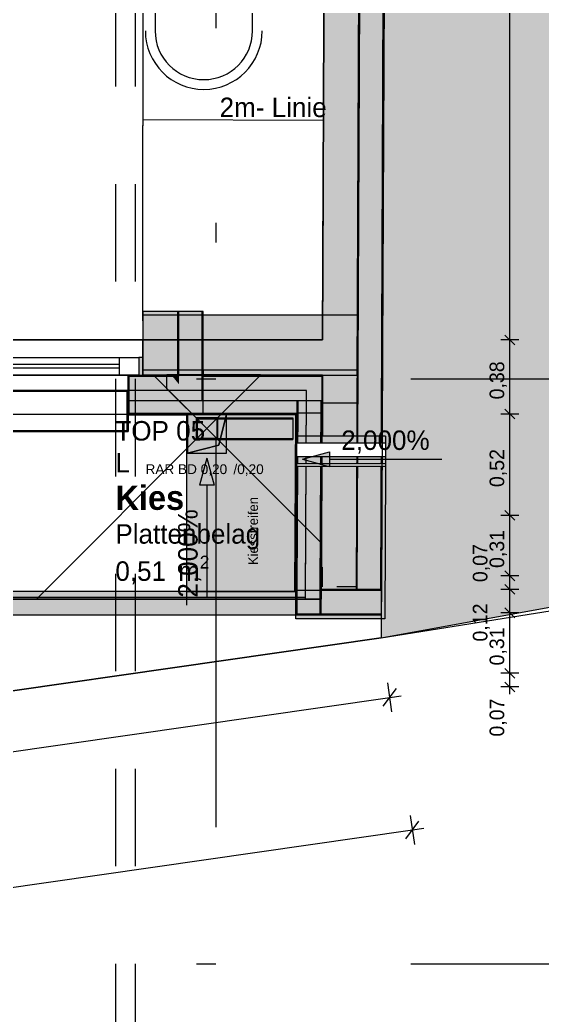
# Model space of a CAD drawing. Header units: metres. Extents: x -4 to 206, y -18 to 45.
# Drawn here: x 50.29 to 52.97, y -13.27 to -8.16 of the extents above; entities that cross this region are included whole.
import ezdxf

# ---------------------------------------------------------------- set-up
doc = ezdxf.new("R2010")
doc.units = ezdxf.units.M
doc.header["$MEASUREMENT"] = 0
doc.set_wipeout_variables(frame=1)
for name, pattern in [('Achse', [0.004, 0.002, -0.001, 0, -0.001]), ('Baufluchtlinie', [0.013, 0.008, -0.005]), ('Grenzlinie', [0.008, 0.003, -0.005]), ('Schnittlinie', [0.006, 0.003, -0.0015, 0, -0.0015]), ('Strichlinie eng', [0.002, 0.0015, -0.0005]), ('UNSICHTBAR', [0.4, 0, -0.4]), ('Untersicht', [0.001, 0.0005, -0.0005]), ('Wipeout_Contour', [1, 0, -1])]:
    doc.linetypes.add(name, pattern=pattern)
for name, color, linetype in [('2._1.DG PP STG2_5_000 Achsraster', 7, 'Continuous'), ('2._1.DG PP STG2_5_110 Wand Aussen', 7, 'Continuous'), ('2._1.DG PP STG2_5_140 Brüstung', 7, 'Continuous'), ('2._1.DG PP STG2_5_210 Decke', 7, 'Continuous'), ('2._1.DG PP STG2_5_220 Bodenaufbau', 7, 'Continuous'), ('2._1.DG PP STG2_5_220 Bodenaufbau - Außen_ Gefälle', 7, 'Continuous'), ('2._1.DG PP STG2_5_221 Bodenaufbau - Abdichtung', 7, 'Continuous'), ('2._1.DG PP STG2_5_221 Bodenaufbau - Terrassenbelag', 7, 'Continuous'), ('2._1.DG PP STG2_5_270 Deckendurchbruchsymbol', 7, 'Continuous'), ('2._1.DG PP STG2_5_310 Dachkonstruktion massiv', 7, 'Continuous'), ('2._1.DG PP STG2_5_330 Dachaufbau', 7, 'Continuous'), ('2._1.DG PP STG2_5_510 Möblierung', 7, 'Continuous'), ('2._1.DG PP STG2_5_611 Entwässerung', 7, 'Continuous'), ('2._1.DG PP STG2_5_725 Nachbarbebauung', 7, 'Continuous'), ('2._1.DG PP STG2_5_810 Raum', 7, 'Continuous'), ('2._1.DG PP STG2_5_815 Raumbegrenzung', 7, 'Continuous'), ('2._1.DG PP STG2_5_851 Marker Schnitt', 7, 'Continuous'), ('2._1.DG PP STG2_5_870 Dokumentation allgemein', 7, 'Continuous'), ('2._1.DG PP STG2_5_945 Einreichplan Beschriftung', 7, 'Continuous'), ('2._1.DG PP STG2_5_950 Polierplan Bemaßung', 7, 'Continuous'), ('2._1.DG PP STG2_5_Neubau_840 Baulinien', 7, 'Continuous')]:
    doc.layers.add(name, color=color, linetype=linetype)
doc.styles.add('ERSTELLTER_STIL_1', font='arial.ttf')
doc.styles.add('ERSTELLTER_STIL_2', font='')
doc.styles.add('ERSTELLTER_STIL_6', font='')
doc.styles.get('ERSTELLTER_STIL_2').set_extended_font_data('Eurostile')
doc.styles.get('ERSTELLTER_STIL_6').set_extended_font_data('Eurostile', bold=True)
doc.linetypes.add('Grenze Bundesland', pattern='A,0,[2,415_260415_PP_VA_1_5 2 St1.Shx,S=1.5873e-05,R=0,X=0,Y=0],-0.003,0', length=0.003)

msp = doc.modelspace()

# ---------------------------------------------------------------- hatches: boundary and pattern name
at = {"layer": '2._1.DG PP STG2_5_110 Wand Aussen', "linetype": 'Continuous', "lineweight": 13, "true_color": 0xff6400}
for points in [[(52.1461, -11.0837), (52.188, -1.3048), (52.0673, -1.4519), (52.0261, -11.0832)], [(50.905, -9.9837), (50.925, -9.9837), (50.925, -9.8937), (50.905, -9.8937)], [(50.855, -10.1137), (51.11, -10.1137), (51.11, -10.0305), (51.0759, -9.9887), (50.855, -9.9887)], [(51.0759, -9.9887), (51.105, -10.0244), (51.105, -9.9887)], [(51.105, -9.9887), (51.105, -10.0244), (51.11, -10.0305), (51.11, -9.9887)], [(51.11, -9.9887), (51.11, -10.0305), (51.1779, -10.1137), (51.23, -10.1137), (51.23, -9.9887)], [(51.235, -10.1137), (51.8452, -10.1137), (51.8458, -9.9887), (51.235, -9.9887)], [(51.11, -10.1137), (51.1779, -10.1137), (51.11, -10.0305)], [(51.1779, -10.1137), (50.855, -10.1137), (50.855, -10.1787), (51.231, -10.1787)], [(51.1779, -10.1137), (51.23, -10.1776), (51.23, -10.1137)], [(51.23, -10.1137), (51.23, -10.1776), (51.231, -10.1787), (51.235, -10.1787), (51.235, -10.1137)], [(51.235, -10.1787), (51.845, -10.1787), (51.8452, -10.1137), (51.235, -10.1137)], [(51.7202, -10.1137), (51.7161, -11.0837), (51.8361, -11.0837), (51.8402, -10.1142)], [(51.84, -10.1787), (51.72, -10.1787), (51.7199, -10.1837), (51.8399, -10.1837)], [(51.8361, -11.0887), (51.7161, -11.0887), (51.7155, -11.2087), (51.8355, -11.2087)], [(51.8361, -11.0837), (51.7161, -11.0837), (51.7161, -11.0887), (51.8361, -11.0887)], [(51.8355, -11.2087), (51.7155, -11.2087), (51.7155, -11.2137), (51.8355, -11.2137)]]:
    msp.add_hatch(color=30, dxfattribs=at).paths.add_polyline_path(points)
at = {"layer": '2._1.DG PP STG2_5_110 Wand Aussen', "linetype": 'Continuous', "lineweight": 13, "true_color": 0x3f7f02}
for points in [[(52.0211, -11.0832), (52.0623, -1.4581), (51.8814, -1.6787), (51.8411, -11.0824)], [(50.925, -9.8037), (51.0719, -9.9837), (51.105, -9.9837), (51.105, -9.8037)], [(51.0719, -9.9837), (50.925, -9.8037), (50.925, -9.9837)], [(51.235, -9.9837), (51.8458, -9.9837), (51.8466, -9.8037), (51.235, -9.8037)]]:
    msp.add_hatch(color=76, dxfattribs=at).paths.add_polyline_path(points)
at = {"layer": '2._1.DG PP STG2_5_110 Wand Aussen', "linetype": 'Continuous', "lineweight": 0, "true_color": 0x373737}
for points in [[(52.0261, -11.0832), (52.0673, -1.4519), (52.0623, -1.4581), (52.0211, -11.0832)], [(51.0719, -9.9837), (50.855, -9.9837), (50.855, -9.9887), (51.0759, -9.9887)], [(51.0719, -9.9837), (51.0759, -9.9887), (51.105, -9.9887), (51.105, -9.9837)], [(51.105, -9.9837), (51.105, -9.9887), (51.11, -9.9887), (51.11, -9.9837)], [(51.235, -9.9887), (51.8458, -9.9887), (51.8458, -9.9837), (51.235, -9.9837)], [(51.8411, -11.0837), (51.8452, -10.1143), (51.8402, -10.1142), (51.8361, -11.0837)], [(51.8411, -11.0887), (51.8361, -11.0887), (51.8355, -11.2087), (51.8405, -11.2087)], [(51.8411, -11.0837), (51.8361, -11.0837), (51.8361, -11.0887), (51.8411, -11.0887)], [(51.8405, -11.2087), (51.8355, -11.2087), (51.8355, -11.2137), (51.8405, -11.2137)]]:
    msp.add_hatch(color=250, dxfattribs=at).paths.add_polyline_path(points)
at = {"layer": '2._1.DG PP STG2_5_220 Bodenaufbau', "linetype": 'Continuous', "lineweight": 13}
msp.add_hatch(color=254, dxfattribs=at).paths.add_polyline_path([(51.1486, -11.0937), (51.706, -11.0937), (51.7099, -10.1887), (51.1486, -10.1887)])
at = {"layer": '2._1.DG PP STG2_5_270 Deckendurchbruchsymbol', "linetype": 'Continuous', "lineweight": 0, "true_color": 0x000000}
msp.add_hatch(color=18, dxfattribs=at).paths.add_polyline_path([(51.155, -10.3837), (51.355, -10.3837), (51.355, -10.1837), (51.3146, -10.3433)])
at = {"layer": '2._1.DG PP STG2_5_310 Dachkonstruktion massiv', "linetype": 'Continuous', "lineweight": 13, "true_color": 0x3f7f02}
for points in [[(51.105, -9.8037), (51.105, -9.6571), (50.925, -9.6571), (50.925, -9.8037)], [(52.0258, -9.6759), (50.925, -9.6759), (50.925, -9.9587), (51.105, -9.9587), (51.235, -9.9587), (52.0252, -9.9587)]]:
    msp.add_hatch(color=76, dxfattribs=at).paths.add_polyline_path(points)
at = {"layer": '2._1.DG PP STG2_5_310 Dachkonstruktion massiv', "linetype": 'Continuous', "lineweight": 0, "true_color": 0x373737}
msp.add_hatch(color=250, dxfattribs=at).paths.add_polyline_path([(51.11, -9.9837), (51.11, -9.6571), (51.105, -9.6571), (51.105, -9.9837)])
at = {"layer": '2._1.DG PP STG2_5_310 Dachkonstruktion massiv', "linetype": 'Continuous', "lineweight": 13, "true_color": 0xff6400}
msp.add_hatch(color=30, dxfattribs=at).paths.add_polyline_path([(51.23, -9.9887), (51.23, -9.6571), (51.11, -9.6571), (51.11, -9.9887)])
at = {"layer": '2._1.DG PP STG2_5_310 Dachkonstruktion massiv', "linetype": 'Continuous', "lineweight": 13, "true_color": 0xffaa00}
for points in [[(50.925, -9.9837), (51.105, -9.9837), (51.105, -9.9587), (50.925, -9.9587)], [(51.235, -9.9587), (51.235, -9.9837), (51.8475, -9.9837), (51.8475, -10.1284), (52.0249, -10.1284), (52.0252, -9.9587)], [(51.8475, -10.1284), (51.8475, -10.2981), (52.0245, -10.2981), (52.0249, -10.1284)]]:
    msp.add_hatch(color=40, dxfattribs=at).paths.add_polyline_path(points)
at = {"layer": '2._1.DG PP STG2_5_725 Nachbarbebauung', "linetype": 'Continuous', "lineweight": 0, "true_color": 0x1f1f1f}
msp.add_hatch(color=250, dxfattribs=at).paths.add_polyline_path([(52.2035, 0.426), (52.1486, -11.3318), (57.2775, -10.3991), (57.2775, 1.9963), (52.214, 1.9963)])
at = {"layer": '2._1.DG PP STG2_5_950 Polierplan Bemaßung', "linetype": 'Continuous', "lineweight": 13, "true_color": 0x6c6cff}
msp.add_hatch(color=171, dxfattribs=at).paths.add_polyline_path([(51.2541, -10.4094), (51.2166, -10.5494), (51.2916, -10.5494)])

# ---------------------------------------------------------------- linework, layer by layer
at = {"layer": '2._1.DG PP STG2_5_000 Achsraster', "color": 5, "linetype": 'Achse', "lineweight": 0, "ltscale": 1000}
for p, q in [((51.3, 1.9963), (51.3, -16.0037)), ((31.8, -10.0037), (54.3, -10.0037)), ((31.8, -13.0037), (54.3, -13.0037))]:
    msp.add_line(p, q, dxfattribs=at)
at = {"layer": '2._1.DG PP STG2_5_110 Wand Aussen', "color": 7, "linetype": 'Continuous', "lineweight": 13, "ltscale": 1000}
for p, q in [((52.1461, -11.0837), (52.188, -1.3048)), ((52.0261, -11.0832), (52.0673, -1.4519)), ((49.015, -9.8037), (50.925, -9.8037)), ((50.925, -9.8037), (50.925, -9.8037)), ((50.085, -9.8937), (50.805, -9.8937)), ((50.805, -9.9837), (50.805, -9.8937)), ((50.805, -9.8937), (50.905, -9.8937)), ((50.905, -9.8937), (50.905, -9.9837)), ((50.085, -9.9287), (50.805, -9.9287)), ((50.805, -9.9487), (50.085, -9.9487)), ((50.805, -9.9837), (50.085, -9.9837)), ((50.905, -9.9837), (50.805, -9.9837)), ((50.85, -9.9887), (50.85, -9.9837)), ((50.855, -9.9837), (50.85, -9.9837)), ((50.855, -9.9837), (50.85, -9.9837)), ((50.855, -9.9837), (50.85, -9.9837)), ((50.85, -9.9887), (50.85, -9.9837)), ((50.85, -10.1137), (50.85, -9.9887)), ((50.85, -10.1137), (50.85, -9.9887)), ((50.855, -9.9837), (50.925, -9.9837)), ((50.855, -10.1787), (50.855, -9.9837)), ((50.855, -9.9837), (50.925, -9.9837)), ((50.855, -9.9837), (50.925, -9.9837)), ((50.855, -9.9887), (51.0759, -9.9887)), ((51.235, -9.9887), (51.8458, -9.9887)), ((50.85, -10.1787), (50.85, -10.1137)), ((50.85, -10.1787), (50.85, -10.1137)), ((51.7202, -10.1137), (51.7161, -11.0837)), ((51.8361, -11.0837), (51.8402, -10.1142)), ((49.09, -10.1837), (50.85, -10.1837)), ((50.85, -10.1837), (50.85, -10.1787)), ((50.85, -10.1837), (50.85, -10.1787)), ((50.855, -10.1837), (50.85, -10.1837)), ((50.85, -10.1837), (50.85, -10.1837)), ((50.855, -10.1787), (51.231, -10.1787)), ((51.235, -10.1787), (51.72, -10.1787)), ((51.72, -10.1787), (51.7199, -10.1837)), ((51.72, -10.1787), (51.7199, -10.1837)), ((51.84, -10.1787), (51.72, -10.1787)), ((51.84, -10.1787), (51.72, -10.1787)), ((51.8399, -10.1837), (51.84, -10.1787)), ((51.8399, -10.1837), (51.84, -10.1787)), ((51.84, -10.1787), (51.845, -10.1787)), ((51.7111, -11.0887), (51.7105, -11.2087)), ((51.7111, -11.0837), (51.7111, -11.0887)), ((51.7161, -11.0887), (51.7155, -11.2087)), ((51.7161, -11.0837), (51.7161, -11.0887)), ((51.8355, -11.2087), (51.8361, -11.0887)), ((51.8361, -11.0887), (51.8361, -11.0837)), ((51.7105, -11.2087), (51.7105, -11.2137)), ((51.7155, -11.2087), (51.7155, -11.2137)), ((51.8355, -11.2137), (51.8355, -11.2087))]:
    msp.add_line(p, q, dxfattribs=at)
at = {"layer": '2._1.DG PP STG2_5_110 Wand Aussen', "color": 7, "linetype": 'Continuous', "lineweight": 18, "ltscale": 1000}
for p, q in [((52.0211, -11.0832), (52.0623, -1.4581)), ((50.925, -9.8937), (50.925, -9.8037)), ((50.925, -9.8937), (50.925, -9.8037)), ((50.925, -9.9837), (50.925, -9.8937)), ((50.925, -9.9837), (50.925, -9.8937)), ((50.925, -9.9837), (50.925, -9.8937)), ((50.925, -9.9837), (51.0719, -9.9837)), ((51.235, -9.9837), (51.8458, -9.9837)), ((51.8405, -11.2087), (51.8411, -11.0887)), ((51.8411, -11.0887), (51.8411, -11.0837)), ((51.7105, -11.2137), (51.7155, -11.2137)), ((51.7155, -11.2137), (51.8355, -11.2137)), ((51.8355, -11.2137), (51.8405, -11.2137)), ((51.8405, -11.2137), (51.8405, -11.2087))]:
    msp.add_line(p, q, dxfattribs=at)
at = {"layer": '2._1.DG PP STG2_5_110 Wand Aussen', "color": 1, "linetype": 'Strichlinie eng', "lineweight": 0, "ltscale": 1000}
for p, q in [((50.855, -10.1137), (51.11, -10.1137)), ((51.11, -10.1137), (51.1779, -10.1137)), ((51.235, -10.1137), (51.8452, -10.1137))]:
    msp.add_line(p, q, dxfattribs=at)
at = {"layer": '2._1.DG PP STG2_5_110 Wand Aussen', "color": 7, "linetype": 'Continuous', "lineweight": 13, "ltscale": 1000, "flags": 128}
for points in [[(52.1511, -11.0837), (52.193, -1.2987)], [(51.235, -9.9887), (51.235, -9.9837)], [(51.235, -10.1137), (51.235, -9.9887)], [(51.8452, -10.1137), (51.8458, -9.9887)], [(51.8458, -9.9887), (51.8458, -9.9837)], [(51.235, -10.1787), (51.235, -10.1137)], [(51.7152, -10.1137), (51.7111, -11.0837)], [(51.7152, -10.1137), (51.7202, -10.1137)], [(51.7202, -10.1137), (51.8402, -10.1142)], [(51.8402, -10.1142), (51.8452, -10.1143)], [(51.845, -10.1787), (51.8452, -10.1137)], [(50.855, -10.1837), (51.235, -10.1837)], [(51.235, -10.1837), (51.235, -10.1787)], [(51.235, -10.1837), (51.7149, -10.1837)], [(51.8399, -10.1837), (51.8449, -10.1837)], [(51.8449, -10.1837), (51.845, -10.1787)], [(52.0261, -11.0832), (52.0211, -11.0832)], [(52.1461, -11.0837), (52.0261, -11.0832)], [(52.1511, -11.0837), (52.1461, -11.0837)]]:
    msp.add_lwpolyline(points, dxfattribs=at)
at = {"layer": '2._1.DG PP STG2_5_110 Wand Aussen', "color": 7, "linetype": 'Continuous', "lineweight": 18, "ltscale": 1000, "flags": 128}
for points in [[(51.8814, -1.6787), (51.8466, -9.8037)], [(51.8466, -9.8037), (51.235, -9.8037)], [(51.235, -9.9837), (51.235, -9.8037)], [(51.8458, -9.9837), (51.8411, -11.0824)], [(51.8411, -11.0837), (51.8452, -10.1143)], [(52.0211, -11.0832), (51.8411, -11.0824)]]:
    msp.add_lwpolyline(points, dxfattribs=at)
at = {"layer": '2._1.DG PP STG2_5_110 Wand Aussen', "color": 7, "linetype": 'Continuous', "lineweight": 13, "ltscale": 1000, "flags": 128}
msp.add_lwpolyline([(50.905, -9.9837), (50.925, -9.9837), (50.925, -9.8937), (50.905, -9.8937)], close=True, dxfattribs=at)
at = {"layer": '2._1.DG PP STG2_5_210 Decke', "color": 7, "linetype": 'Continuous', "lineweight": 13, "ltscale": 1000, "true_color": 0xf4f4f4, "flags": 128}
for points in [[(33.485, -1.9936), (33.4967, -11.3837), (42.835, -11.3837), (42.835, -10.8837), (45.685, -10.8837), (45.685, -9.9837), (52.0258, -9.9837), (52.06, -1.993), (52.0632, -1.4987), (45.765, -1.4987), (45.765, -3.9237), (43.155, -3.9237), (43.155, -5.8737), (41.175, -5.8737), (41.175, -3.9237), (38.605, -3.9237), (38.605, -1.4987), (33.485, -1.4987)], [(33.7568, -11.4636), (33.759, -13.2537), (37.385, -13.2537), (37.385, -12.6087), (42.5891, -12.6087), (42.885, -12.5662), (42.885, -11.7587), (48.205, -11.7587), (48.205, -11.1337), (51.7609, -11.1337), (51.7654, -10.0637), (45.765, -10.0637), (45.765, -10.9637), (42.915, -10.9637), (42.915, -11.4636)]]:
    msp.add_lwpolyline(points, close=True, dxfattribs=at)
at = {"layer": '2._1.DG PP STG2_5_220 Bodenaufbau', "color": 7, "linetype": 'Continuous', "lineweight": 13, "ltscale": 1000, "true_color": 0xf4f4f4, "flags": 128}
msp.add_lwpolyline([(38.425, -1.6787), (33.6646, -1.6787), (33.6765, -11.2037), (42.655, -11.2037), (42.655, -10.7037), (45.505, -10.7037), (45.505, -9.8037), (51.8466, -9.8037), (51.8814, -1.6787), (45.945, -1.6787), (45.945, -4.1037), (43.335, -4.1037), (43.335, -6.0537), (40.995, -6.0537), (40.995, -4.1037), (38.425, -4.1037)], close=True, dxfattribs=at)
at = {"layer": '2._1.DG PP STG2_5_220 Bodenaufbau', "color": 7, "linetype": 'Continuous', "lineweight": 13, "ltscale": 1000, "flags": 128}
msp.add_lwpolyline([(51.1486, -11.0937), (51.706, -11.0937), (51.7099, -10.1887), (51.1486, -10.1887)], close=True, dxfattribs=at)
at = {"layer": '2._1.DG PP STG2_5_220 Bodenaufbau - Außen_ Gefälle', "color": 7, "linetype": 'Continuous', "lineweight": 13, "ltscale": 1000, "true_color": 0xf4f4f4, "flags": 128}
for points in [[(33.7568, -11.4637), (33.759, -13.2137), (37.345, -13.2137), (37.345, -12.5687), (39.935, -12.5687), (39.935, -12.5987), (42.3187, -12.5987), (42.875, -12.5188), (42.875, -11.7487), (45.815, -11.7487), (48.195, -11.7487), (48.195, -11.1237), (51.7609, -11.1237), (51.7654, -10.0637), (45.765, -10.0637), (45.765, -10.9637), (42.915, -10.9637), (42.915, -11.4637)], [(33.759, -13.2437), (37.145, -13.2437), (37.145, -12.5987), (39.935, -12.5987), (42.389, -12.5987), (42.875, -12.5289), (42.875, -11.7487), (45.815, -11.7487), (48.195, -11.7487), (48.195, -11.1237), (51.7609, -11.1237), (51.7654, -10.0637), (45.765, -10.0637), (45.765, -10.9637), (42.915, -10.9637), (42.915, -11.4636), (33.7568, -11.4636)]]:
    msp.add_lwpolyline(points, close=True, dxfattribs=at)
at = {"layer": '2._1.DG PP STG2_5_221 Bodenaufbau - Abdichtung', "color": 171, "linetype": 'Schnittlinie', "lineweight": 13, "ltscale": 1000, "true_color": 0x6c6cff, "flags": 128}
for points in [[(47.147, -9.9837), (50.9791, -9.9837)], [(50.9791, -9.9837), (51.2541, -10.2587)], [(51.5294, -9.9834), (51.0491, -9.9834)], [(51.0491, -10.0537), (51.0491, -9.9837)], [(51.0491, -9.9837), (51.5291, -9.9837)], [(51.2541, -10.2587), (51.5291, -9.9837)], [(51.5291, -9.9837), (51.2541, -10.2587)], [(51.5291, -9.9837), (51.8458, -9.9837)], [(51.8458, -9.9837), (51.8421, -10.8467)], [(51.8424, -10.847), (51.8461, -9.9837)], [(51.2541, -10.2587), (51.0491, -10.0537)], [(50.3791, -11.1337), (51.2541, -10.2587)], [(51.2541, -10.2587), (50.3791, -11.1337)], [(51.8421, -10.8467), (51.2541, -10.2587)], [(51.2541, -10.2587), (51.8421, -10.8467)], [(50.3791, -11.1337), (48.205, -11.1337)]]:
    msp.add_lwpolyline(points, dxfattribs=at)
at = {"layer": '2._1.DG PP STG2_5_221 Bodenaufbau - Terrassenbelag', "color": 7, "linetype": 'Continuous', "lineweight": 18, "ltscale": 1000, "flags": 128}
for points in [[(50.8498, -10.1887), (50.8498, -10.2737)], [(50.85, -10.1887), (51.1486, -10.1887)], [(50.85, -10.2737), (50.85, -10.1887)], [(51.1486, -10.1887), (51.1486, -11.0937)], [(49.09, -10.2737), (50.85, -10.2737)], [(51.1486, -11.0937), (48.165, -11.0937)]]:
    msp.add_lwpolyline(points, dxfattribs=at)
at = {"layer": '2._1.DG PP STG2_5_270 Deckendurchbruchsymbol', "color": 7, "linetype": 'Continuous', "lineweight": 13, "ltscale": 1000, "flags": 128}
for points in [[(51.3146, -10.3433), (51.355, -10.1837), (51.155, -10.1837), (51.155, -10.3837)], [(51.155, -10.3837), (51.355, -10.3837), (51.355, -10.1837), (51.3146, -10.3433)]]:
    msp.add_lwpolyline(points, close=True, dxfattribs=at)
at = {"layer": '2._1.DG PP STG2_5_310 Dachkonstruktion massiv', "color": 8, "linetype": 'Schnittlinie', "lineweight": 13, "ltscale": 1000}
for p, q in [((50.925, -8.672), (51.8514, -8.676)), ((50.925, -9.7049), (50.925, -8.7027))]:
    msp.add_line(p, q, dxfattribs=at)
at = {"layer": '2._1.DG PP STG2_5_310 Dachkonstruktion massiv', "color": 7, "linetype": 'Continuous', "lineweight": 18, "ltscale": 1000}
for p, q in [((52.0258, -9.6759), (50.925, -9.6759)), ((50.925, -9.6759), (50.925, -9.9587)), ((51.105, -9.8037), (51.105, -9.6571)), ((52.0258, -9.6759), (52.0252, -9.9587)), ((51.105, -9.9837), (51.105, -9.8037)), ((51.105, -9.9837), (51.105, -9.8037)), ((51.0719, -9.9837), (51.105, -9.9837))]:
    msp.add_line(p, q, dxfattribs=at)
at = {"layer": '2._1.DG PP STG2_5_310 Dachkonstruktion massiv', "color": 7, "linetype": 'Continuous', "lineweight": 13, "ltscale": 1000}
for p, q in [((51.11, -9.9837), (51.11, -9.6571)), ((51.23, -9.9887), (51.23, -9.6571)), ((50.925, -9.9587), (50.925, -9.9837)), ((51.105, -9.9837), (50.925, -9.9837)), ((51.0759, -9.9887), (51.105, -9.9887)), ((51.105, -9.9587), (51.105, -9.9837)), ((51.105, -9.9887), (51.11, -9.9887)), ((51.11, -9.9887), (51.11, -9.9837)), ((51.11, -9.9887), (51.11, -9.9837)), ((51.23, -10.1137), (51.23, -9.9887)), ((51.23, -10.1137), (51.23, -9.9887)), ((51.235, -9.9587), (51.235, -9.9837)), ((51.8475, -9.9837), (51.235, -9.9837)), ((52.0249, -10.1284), (51.8475, -10.1284)), ((51.231, -10.1787), (51.235, -10.1787)), ((52.0245, -10.2981), (51.8475, -10.2981))]:
    msp.add_line(p, q, dxfattribs=at)
at = {"layer": '2._1.DG PP STG2_5_310 Dachkonstruktion massiv', "color": 1, "linetype": 'Strichlinie eng', "lineweight": 0, "ltscale": 1000}
for p, q in [((51.1779, -10.1137), (51.23, -10.1137)), ((51.23, -10.1137), (51.235, -10.1137)), ((51.23, -10.1137), (51.235, -10.1137))]:
    msp.add_line(p, q, dxfattribs=at)
at = {"layer": '2._1.DG PP STG2_5_310 Dachkonstruktion massiv', "color": 8, "linetype": 'Schnittlinie', "lineweight": 13, "ltscale": 1000, "flags": 128}
msp.add_lwpolyline([(51.8535, -7.9559), (50.925, -7.9559), (50.925, -8.7049)], dxfattribs=at)
at = {"layer": '2._1.DG PP STG2_5_310 Dachkonstruktion massiv', "color": 7, "linetype": 'Continuous', "lineweight": 18, "ltscale": 1000, "flags": 128}
for points in [[(50.925, -9.6571), (50.925, -9.8037)], [(51.105, -9.6571), (50.925, -9.6571)], [(52.0252, -9.9587), (51.235, -9.9587), (51.105, -9.9587), (50.925, -9.9587)]]:
    msp.add_lwpolyline(points, dxfattribs=at)
at = {"layer": '2._1.DG PP STG2_5_310 Dachkonstruktion massiv', "color": 7, "linetype": 'Continuous', "lineweight": 13, "ltscale": 1000, "flags": 128}
for points in [[(51.11, -9.6571), (51.105, -9.6571)], [(51.23, -9.6571), (51.11, -9.6571)], [(51.235, -9.6571), (51.23, -9.6571)], [(51.235, -10.1137), (51.235, -9.6571)], [(51.8475, -9.9837), (51.8475, -10.1284), (51.8475, -10.2981)], [(52.0252, -9.9587), (52.0249, -10.1284), (52.0245, -10.2981)], [(51.235, -10.1787), (51.235, -10.1137)], [(51.235, -10.1837), (51.235, -10.1787)]]:
    msp.add_lwpolyline(points, dxfattribs=at)
at = {"layer": '2._1.DG PP STG2_5_310 Dachkonstruktion massiv', "color": 255, "linetype": 'UNSICHTBAR', "lineweight": 13, "ltscale": 1000, "flags": 128}
msp.add_lwpolyline([(51.105, -9.9837), (51.235, -9.9837)], dxfattribs=at)
at = {"layer": '2._1.DG PP STG2_5_330 Dachaufbau', "color": 7, "linetype": 'Continuous', "lineweight": 13, "ltscale": 1000}
msp.add_line((52.1711, -10.2981), (51.7144, -10.2981), dxfattribs=at)
at = {"layer": '2._1.DG PP STG2_5_510 Möblierung', "color": 8, "linetype": 'Continuous', "lineweight": 13, "ltscale": 1000, "true_color": 0x7e7f7f, "flags": 128}
msp.add_lwpolyline([(51.488, -7.9382), (50.988, -7.9382), (50.988, -8.2182, 1), (51.488, -8.2182)], format="xyb", close=True, dxfattribs=at)
at = {"layer": '2._1.DG PP STG2_5_510 Möblierung', "color": 8, "linetype": 'Continuous', "lineweight": 13, "ltscale": 1000, "true_color": 0x7e7f7f}
msp.add_arc((51.238, -8.2182), 0.3, 180, 0, dxfattribs=at)
at = {"layer": '2._1.DG PP STG2_5_611 Entwässerung', "color": 14, "linetype": 'Achse', "lineweight": 13, "ltscale": 1000, "true_color": 0xa80000}
msp.add_line((51.1991, -10.2037), (51.6949, -10.2037), dxfattribs=at)
at = {"layer": '2._1.DG PP STG2_5_611 Entwässerung', "color": 7, "linetype": 'Grenzlinie', "lineweight": 13, "ltscale": 1000, "flags": 128}
msp.add_lwpolyline([(49.095, -10.2687), (50.845, -10.2687), (50.845, -10.0687), (49.095, -10.0687)], close=True, dxfattribs=at)
at = {"layer": '2._1.DG PP STG2_5_611 Entwässerung', "color": 171, "linetype": 'Schnittlinie', "lineweight": 13, "ltscale": 1000, "true_color": 0x6c6cff, "flags": 128}
for points in [[(51.1991, -10.2037), (51.6949, -10.2037)], [(51.1991, -10.2037), (51.1991, -10.2087)], [(51.1991, -10.2087), (51.1991, -10.3087)], [(51.1991, -10.2087), (51.6949, -10.2087)], [(51.6949, -10.2037), (51.6949, -10.2087)], [(51.1991, -10.3087), (51.1991, -10.3137)]]:
    msp.add_lwpolyline(points, dxfattribs=at)
at = {"layer": '2._1.DG PP STG2_5_611 Entwässerung', "color": 171, "linetype": 'Continuous', "lineweight": 13, "ltscale": 1000, "true_color": 0x6c6cff, "flags": 128}
for points in [[(51.2, -10.3137), (51.31, -10.3137), (51.31, -10.2037), (51.2, -10.2037)], [(51.205, -10.2087), (51.305, -10.2087), (51.305, -10.3087), (51.205, -10.3087)]]:
    msp.add_lwpolyline(points, close=True, dxfattribs=at)
at = {"layer": '2._1.DG PP STG2_5_725 Nachbarbebauung', "color": 8, "linetype": 'Continuous', "lineweight": 13, "ltscale": 1000, "flags": 128}
msp.add_lwpolyline([(52.214, 1.9963), (52.2035, 0.426), (52.1486, -11.3318), (57.2775, -10.3991)], dxfattribs=at)
at = {"layer": '2._1.DG PP STG2_5_815 Raumbegrenzung', "color": 16, "linetype": 'Continuous', "lineweight": 13, "ltscale": 1000, "true_color": 0x7e0000}
msp.add_line((51.1486, -10.1837), (51.1486, -11.1637), dxfattribs=at)
at = {"layer": '2._1.DG PP STG2_5_815 Raumbegrenzung', "color": 8, "linetype": 'Schnittlinie', "lineweight": 13, "ltscale": 1000, "flags": 128}
msp.add_lwpolyline([(49.015, -4.4265), (49.015, -2.0565), (51.8798, -2.0565), (51.8466, -9.8037), (48.365, -9.8037), (48.365, -5.7537), (49.015, -5.7537), (49.015, -5.3537), (48.915, -5.3537), (48.915, -4.4265)], close=True, dxfattribs=at)
at = {"layer": '2._1.DG PP STG2_5_851 Marker Schnitt', "color": 7, "linetype": 'Untersicht', "lineweight": 13, "ltscale": 1000}
for p, q in [((50.7851, 1.9963), (50.7851, -15.6487)), ((50.8851, 1.9963), (50.8851, -15.7421))]:
    msp.add_line(p, q, dxfattribs=at)
at = {"layer": '2._1.DG PP STG2_5_950 Polierplan Bemaßung', "color": 7, "linetype": 'Continuous', "lineweight": 13, "ltscale": 1000}
for p, q in [((52.809, -9.8037), (52.809, -1.6787)), ((52.784, -9.7787), (52.834, -9.8287)), ((52.8559, -9.8037), (52.7621, -9.8037)), ((52.809, -10.1837), (52.809, -9.8037)), ((52.784, -10.1587), (52.834, -10.2087)), ((52.8559, -10.1837), (52.7621, -10.1837)), ((52.809, -10.7037), (52.809, -10.1837)), ((52.8559, -10.7037), (52.7621, -10.7037)), ((52.784, -10.6787), (52.834, -10.7287)), ((52.809, -11.0137), (52.809, -10.7037)), ((52.8559, -11.0137), (52.7621, -11.0137)), ((52.784, -10.9887), (52.834, -11.0387)), ((52.809, -11.0837), (52.809, -11.0137)), ((52.784, -11.0587), (52.834, -11.1087)), ((52.8559, -11.0837), (52.7621, -11.0837)), ((52.809, -11.2037), (52.809, -11.0837)), ((52.784, -11.1787), (52.834, -11.2287)), ((52.8559, -11.2037), (52.7621, -11.2037)), ((52.809, -11.5137), (52.809, -11.2037)), ((52.8559, -11.5137), (52.7621, -11.5137)), ((52.784, -11.4887), (52.834, -11.5387)), ((52.809, -11.5837), (52.809, -11.5137)), ((52.8559, -11.5837), (52.7621, -11.5837)), ((52.784, -11.5587), (52.834, -11.6087)), ((52.809, -11.6212), (52.809, -11.5837))]:
    msp.add_line(p, q, dxfattribs=at)
at = {"layer": '2._1.DG PP STG2_5_950 Polierplan Bemaßung', "color": 171, "linetype": 'Continuous', "lineweight": 13, "ltscale": 1000, "true_color": 0x6c6cff}
for p, q in [((51.2541, -10.4094), (51.2166, -10.5494)), ((51.2541, -10.4094), (51.2916, -10.5494)), ((51.2916, -10.5494), (51.2166, -10.5494)), ((51.2541, -10.5494), (51.2541, -10.6094)), ((51.2541, -10.6094), (51.2541, -11.1257))]:
    msp.add_line(p, q, dxfattribs=at)
at = {"layer": '2._1.DG PP STG2_5_950 Polierplan Bemaßung', "color": 1, "linetype": 'Continuous', "lineweight": 13, "ltscale": 1000, "true_color": 0xfb0106}
for p, q in [((52.2033, -11.7116), (52.1819, -11.5631)), ((33.4108, -14.339), (52.1926, -11.6374)), ((52.1587, -11.6827), (52.2265, -11.5921)), ((52.1926, -11.6374), (52.252, -11.6288)), ((52.2981, -12.2442), (52.3194, -12.3927)), ((52.2748, -12.3637), (52.3426, -12.2732)), ((52.3087, -12.3184), (33.61, -15.0043)), ((52.3681, -12.3099), (52.3087, -12.3184))]:
    msp.add_line(p, q, dxfattribs=at)

# ---------------------------------------------------------------- texts
at = {"layer": '2._1.DG PP STG2_5_270 Deckendurchbruchsymbol', "color": 1, "linetype": 'Continuous', "lineweight": 0, "insert": (51.255, -10.5063), "char_height": 0.05, "attachment_point": 8, "style": 'ERSTELLTER_STIL_1'}
msp.add_mtext('\\A1;{\\pqc;\\pt0;\\fArial|b0|i0|c0|p0;\\W1.000000;RAR BD 0,20\\fArial|b0|i0|c0|p0;\\W1.000000;\\A1{\\H.66x;\\S^  ;}\\fArial|b0|i0|c0|p0;\\W1.000000; /0,20\\fArial|b0|i0|c0|p0;\\W1.000000;\\A1{\\H.66x;\\S^  ;}\\fArial|b0|i0|c0|p0;\\W1.000000;\\fArial|b0|i0|c0|p0;\\W1.000000;\\A1{\\H.66x;\\S^  ;}}', dxfattribs=at)
at = {"layer": '2._1.DG PP STG2_5_810 Raum', "color": 7, "linetype": 'Continuous', "lineweight": 13, "attachment_point": 1}
for s, insert, char_height, style in [('\\A1;{\\pql;\\pt0;\\fEurostile|b0|i0|c0|p0;\\W1.000000;TOP 05}', (50.7841, -10.2198), 0.1, 'ERSTELLTER_STIL_2'), ('\\A1;{\\pql;\\pt0;\\fEurostile|b0|i0|c0|p0;\\W1.000000;L}', (50.7841, -10.3833), 0.1, 'ERSTELLTER_STIL_2'), ('\\A1;{\\pql;\\pt0;\\fEurostile|b1|i0|c0|p0;\\W1.000000;Kies}', (50.7841, -10.5505), 0.125, 'ERSTELLTER_STIL_6'), ('\\A1;{\\pql;\\pt0;\\fEurostile|b0|i0|c0|p0;\\W1.000000;Plattenbelag}', (50.7841, -10.7489), 0.1, 'ERSTELLTER_STIL_2'), ('\\A1;{\\pql;\\pt0,0.05;\\fEurostile|b0|i0|c0|p0;\\W1.000000;0,51\\fEurostile|b0|i0|c0|p0;\\W1.000000;\\A1{\\H.66x;\\S^  ;}\\fEurostile|b0|i0|c0|p0;\\W1.000000; m\\fEurostile|b0|i0|c0|p0;\\W1.000000;\\A1{\\H.66x;\\S2^  ;}}', (50.7841, -10.9104), 0.1, 'ERSTELLTER_STIL_2')]:
    msp.add_mtext(s, dxfattribs=dict(at, insert=insert, char_height=char_height, style=style))
at = {"layer": '2._1.DG PP STG2_5_870 Dokumentation allgemein', "color": 7, "linetype": 'Continuous', "lineweight": 13, "insert": (51.3191, -8.6112), "char_height": 0.1, "attachment_point": 4, "style": 'ERSTELLTER_STIL_2'}
msp.add_mtext('\\A1;{\\pql;\\fEurostile|b0|i0|c0|p0;\\W1.000000;2m- Linie}', dxfattribs=at)
at = {"layer": '2._1.DG PP STG2_5_945 Einreichplan Beschriftung', "color": 7, "linetype": 'Continuous', "lineweight": 13, "insert": (51.4664, -10.9587), "char_height": 0.05, "attachment_point": 1, "rotation": 90, "style": 'ERSTELLTER_STIL_2'}
msp.add_mtext('\\A1;{\\pql;\\fEurostile|b0|i0|c0|p0;\\W1.000000;Kiesstreifen}', dxfattribs=at)
at = {"layer": '2._1.DG PP STG2_5_950 Polierplan Bemaßung', "color": 7, "linetype": 'Continuous', "lineweight": 13, "char_height": 0.075, "width": 0.22978, "attachment_point": 7, "rotation": 90, "style": 'ERSTELLTER_STIL_2'}
for s, insert in [('\\A1;{\\pql;\\fEurostile|b0|i0|c0|p0;\\W1.000000;0,38}', (52.794, -10.1086)), ('\\A1;{\\pql;\\fEurostile|b0|i0|c0|p0;\\W1.000000;0,52}', (52.794, -10.5586)), ('\\A1;{\\pql;\\fEurostile|b0|i0|c0|p0;\\W1.000000;0,31}', (52.794, -10.9736)), ('\\A1;{\\pql;\\fEurostile|b0|i0|c0|p0;\\W1.000000;0,07}', (52.7078, -11.0462)), ('\\A1;{\\pql;\\fEurostile|b0|i0|c0|p0;\\W1.000000;0,12}', (52.7078, -11.351)), ('\\A1;{\\pql;\\fEurostile|b0|i0|c0|p0;\\W1.000000;0,31}', (52.794, -11.4736)), ('\\A1;{\\pql;\\fEurostile|b0|i0|c0|p0;\\W1.000000;0,07}', (52.794, -11.8385))]:
    msp.add_mtext(s, dxfattribs=dict(at, insert=insert))
at = {"layer": '2._1.DG PP STG2_5_950 Polierplan Bemaßung', "color": 171, "linetype": 'Continuous', "lineweight": 13, "true_color": 0x6c6cff, "insert": (51.225, -11.1257), "char_height": 0.1, "attachment_point": 7, "rotation": 90, "style": 'ERSTELLTER_STIL_2'}
msp.add_mtext('\\A1;{\\pql;\\fEurostile|b0|i0|c0|p0;\\W1.000000;2,000\\fEurostile|b0|i0|c0|p0;\\W1.000000;%}', dxfattribs=at)

# ---------------------------------------------------------------- next in the draw order: wipeouts: each hides what was drawn before it
at = {"color": 254, "linetype": 'Wipeout_Contour', "lineweight": 0, "ltscale": 211.590267}
msp.add_wipeout([(51.7111, -11.0837), (51.7105, -11.0837), (51.7105, -11.0887), (51.7111, -11.0887)], dxfattribs=at).dxf.layer = '2._1.DG PP STG2_5_110 Wand Aussen'
at = {"color": 254, "linetype": 'Wipeout_Contour', "lineweight": 0, "ltscale": 212.668675}
msp.add_wipeout([(51.8411, -11.0887), (52.1505, -11.0887), (52.1505, -11.0837), (51.8411, -11.0837)], dxfattribs=at).dxf.layer = '2._1.DG PP STG2_5_110 Wand Aussen'
at = {"color": 254, "linetype": 'Wipeout_Contour', "lineweight": 0, "ltscale": 212.772464}
msp.add_wipeout([(51.8405, -11.2137), (52.1505, -11.2137), (52.1505, -11.2087), (51.8405, -11.2087)], dxfattribs=at).dxf.layer = '2._1.DG PP STG2_5_110 Wand Aussen'

# ---------------------------------------------------------------- next in the draw order: wipeouts: each hides what was drawn before it
at = {"color": 254, "linetype": 'Wipeout_Contour', "lineweight": 0, "ltscale": 159.073332}
msp.add_wipeout([(51.7111, -11.0887), (51.7105, -11.0887), (51.7105, -11.2087)], dxfattribs=at).dxf.layer = '2._1.DG PP STG2_5_110 Wand Aussen'
at = {"color": 254, "linetype": 'Wipeout_Contour', "lineweight": 0, "ltscale": 212.719444}
msp.add_wipeout([(51.8405, -11.2087), (52.1505, -11.2087), (52.1505, -11.0887), (51.8411, -11.0887)], dxfattribs=at).dxf.layer = '2._1.DG PP STG2_5_110 Wand Aussen'

# ---------------------------------------------------------------- next in the draw order: hatches: boundary and pattern name
at = {"layer": '2._1.DG PP STG2_5_110 Wand Aussen', "linetype": 'Continuous', "lineweight": 0, "true_color": 0x373737}
msp.add_hatch(color=250, dxfattribs=at).paths.add_polyline_path([(52.1505, -11.0837), (51.7105, -11.0837), (51.7105, -11.0887), (52.1505, -11.0887)])
at = {"layer": '2._1.DG PP STG2_5_110 Wand Aussen', "linetype": 'Continuous', "lineweight": 13, "true_color": 0xff6400}
msp.add_hatch(color=30, dxfattribs=at).paths.add_polyline_path([(51.7105, -11.2087), (52.1505, -11.2087), (52.1505, -11.0887), (51.7105, -11.0887)])
at = {"layer": '2._1.DG PP STG2_5_140 Brüstung', "linetype": 'Continuous', "lineweight": 13, "true_color": 0xb85600}
msp.add_hatch(color=32, dxfattribs=at).paths.add_polyline_path([(48.285, -11.2137), (51.7105, -11.2137), (51.7105, -11.0937), (48.285, -11.0937)])
at = {"layer": '2._1.DG PP STG2_5_330 Dachaufbau', "linetype": 'Continuous', "lineweight": 0, "true_color": 0x000000}
msp.add_hatch(color=18, dxfattribs=at).paths.add_polyline_path([(51.7102, -11.2337), (52.1678, -11.2337), (52.1708, -10.4537), (51.7137, -10.4537)])

# ---------------------------------------------------------------- next in the draw order: linework, layer by layer
at = {"layer": '2._1.DG PP STG2_5_110 Wand Aussen', "color": 7, "linetype": 'Continuous', "lineweight": 13, "ltscale": 1000}
for p, q in [((51.7111, -11.0887), (51.7105, -11.2087)), ((52.1505, -11.0887), (51.7105, -11.0887)), ((51.7111, -11.0837), (51.7111, -11.0887)), ((51.7105, -11.2087), (51.7105, -11.2137)), ((51.7105, -11.2087), (52.1505, -11.2087))]:
    msp.add_line(p, q, dxfattribs=at)
at = {"layer": '2._1.DG PP STG2_5_110 Wand Aussen', "color": 7, "linetype": 'Continuous', "lineweight": 18, "ltscale": 1000}
for p, q in [((51.8405, -11.2087), (51.8411, -11.0887)), ((51.8411, -11.0887), (51.8411, -11.0837)), ((51.8405, -11.2137), (51.8405, -11.2087))]:
    msp.add_line(p, q, dxfattribs=at)
at = {"layer": '2._1.DG PP STG2_5_110 Wand Aussen', "color": 7, "linetype": 'Continuous', "lineweight": 18, "ltscale": 1000, "flags": 128}
for points in [[(51.7111, -11.0837), (51.7105, -11.0837)], [(51.7105, -11.0887), (51.7105, -11.0837)], [(51.7111, -11.0837), (51.7105, -11.0837)], [(51.7105, -11.2087), (51.7105, -11.0887)], [(52.1505, -11.0837), (51.8411, -11.0837)], [(52.1505, -11.0837), (51.8411, -11.0837)], [(52.1505, -11.0887), (52.1505, -11.0837)], [(52.1505, -11.2087), (52.1505, -11.0887)], [(51.7105, -11.2137), (51.7105, -11.2087)], [(51.7105, -11.2137), (52.1505, -11.2137)], [(52.1505, -11.2137), (52.1505, -11.2087)]]:
    msp.add_lwpolyline(points, dxfattribs=at)
at = {"layer": '2._1.DG PP STG2_5_110 Wand Aussen', "color": 7, "linetype": 'Continuous', "lineweight": 13, "ltscale": 1000, "flags": 128}
for points in [[(52.1505, -11.0887), (52.1505, -11.0837)], [(52.1505, -11.2087), (52.1505, -11.0887)], [(51.7105, -11.2137), (52.1505, -11.2137)], [(52.1505, -11.2137), (52.1505, -11.2087)]]:
    msp.add_lwpolyline(points, dxfattribs=at)
at = {"layer": '2._1.DG PP STG2_5_140 Brüstung', "color": 7, "linetype": 'Baufluchtlinie', "lineweight": 13, "ltscale": 1000, "flags": 128}
for points in [[(51.7105, -11.0937), (48.285, -11.0937)], [(48.285, -11.2137), (51.7105, -11.2137)]]:
    msp.add_lwpolyline(points, dxfattribs=at)
at = {"layer": '2._1.DG PP STG2_5_221 Bodenaufbau - Abdichtung', "color": 171, "linetype": 'Schnittlinie', "lineweight": 13, "ltscale": 1000, "true_color": 0x6c6cff, "flags": 128}
for points in [[(51.8421, -10.8467), (51.8409, -11.1337)], [(50.3788, -11.134), (51.8409, -11.134)], [(51.8409, -11.1337), (50.3791, -11.1337)]]:
    msp.add_lwpolyline(points, dxfattribs=at)
at = {"layer": '2._1.DG PP STG2_5_310 Dachkonstruktion massiv', "color": 255, "linetype": 'UNSICHTBAR', "lineweight": 13, "ltscale": 1000, "flags": 128}
for points in [[(51.8475, -11.0696), (51.8475, -10.2981)], [(52.0245, -10.2981), (52.0212, -11.0696)], [(52.0212, -11.0696), (51.8475, -11.0696)]]:
    msp.add_lwpolyline(points, dxfattribs=at)
at = {"layer": '2._1.DG PP STG2_5_330 Dachaufbau', "color": 7, "linetype": 'Continuous', "lineweight": 18, "ltscale": 1000, "flags": 128}
for points in [[(51.7102, -11.2337), (51.7137, -10.4537)], [(52.1708, -10.4537), (52.1678, -11.2337)], [(52.1678, -11.2337), (51.7102, -11.2337)]]:
    msp.add_lwpolyline(points, dxfattribs=at)
at = {"layer": '2._1.DG PP STG2_5_Neubau_840 Baulinien', "color": 1, "linetype": 'Continuous', "lineweight": 25, "ltscale": 1000, "true_color": 0xfb0106, "flags": 128}
msp.add_lwpolyline([(29.5275, -17.9951), (33.4189, -17.4224), (33.3665, -14.0306), (52.1486, -11.3318), (57.2775, -10.5132)], dxfattribs=at)

# ---------------------------------------------------------------- next in the draw order: wipeouts: each hides what was drawn before it
at = {"color": 254, "linetype": 'Wipeout_Contour', "lineweight": 0, "ltscale": 211.88052}
msp.add_wipeout([(51.7139, -10.4042), (52.1707, -10.4042), (52.171, -10.3335), (51.7143, -10.3335)], dxfattribs=at).dxf.layer = '2._1.DG PP STG2_5_330 Dachaufbau'

# ---------------------------------------------------------------- next in the draw order: hatches: boundary and pattern name
at = {"layer": '2._1.DG PP STG2_5_330 Dachaufbau', "linetype": 'Continuous', "lineweight": 13, "true_color": 0xd2b48c}
for points in [[(51.7143, -10.3335), (52.171, -10.3335), (52.1711, -10.2981), (51.7144, -10.2981)], [(52.1708, -10.4395), (52.1709, -10.4042), (51.7139, -10.4042), (51.7138, -10.4395)]]:
    msp.add_hatch(color=43, dxfattribs=at).paths.add_polyline_path(points)

# ---------------------------------------------------------------- next in the draw order: wipeouts: each hides what was drawn before it
at = {"color": 254, "linetype": 'Wipeout_Contour', "lineweight": 0, "ltscale": 211.880364}
msp.add_wipeout([(52.1709, -10.4042), (52.171, -10.3335), (51.7143, -10.3335), (51.7139, -10.4042)], dxfattribs=at).dxf.layer = '2._1.DG PP STG2_5_330 Dachaufbau'
at = {"color": 254, "linetype": 'Wipeout_Contour', "lineweight": 0, "ltscale": 211.94059}
msp.add_wipeout([(51.7137, -10.4537), (52.1708, -10.4537), (52.1708, -10.4395), (51.7138, -10.4395)], dxfattribs=at).dxf.layer = '2._1.DG PP STG2_5_330 Dachaufbau'

# ---------------------------------------------------------------- next in the draw order: hatches: boundary and pattern name
at = {"layer": '2._1.DG PP STG2_5_950 Polierplan Bemaßung', "linetype": 'Continuous', "lineweight": 13, "true_color": 0x6c6cff}
msp.add_hatch(color=171, dxfattribs=at).paths.add_polyline_path([(51.7439, -10.4148), (51.8837, -10.4529), (51.8841, -10.3779)])

# ---------------------------------------------------------------- next in the draw order: linework, layer by layer
at = {"layer": '2._1.DG PP STG2_5_330 Dachaufbau', "color": 7, "linetype": 'Continuous', "lineweight": 13, "ltscale": 1000}
for p, q in [((52.171, -10.3335), (51.7143, -10.3335)), ((52.1709, -10.4042), (51.7139, -10.4042)), ((52.1708, -10.4537), (51.7137, -10.4537)), ((52.1708, -10.4395), (51.7138, -10.4395))]:
    msp.add_line(p, q, dxfattribs=at)
at = {"layer": '2._1.DG PP STG2_5_330 Dachaufbau', "color": 7, "linetype": 'Continuous', "lineweight": 13, "ltscale": 1000, "flags": 128}
for points in [[(51.7144, -10.2981), (51.7143, -10.3335), (51.7139, -10.4042), (51.7138, -10.4395), (51.7137, -10.4537)], [(52.1711, -10.2981), (52.171, -10.3335), (52.1709, -10.4042), (52.1708, -10.4395), (52.1708, -10.4537)]]:
    msp.add_lwpolyline(points, dxfattribs=at)
at = {"layer": '2._1.DG PP STG2_5_611 Entwässerung', "color": 171, "linetype": 'Schnittlinie', "lineweight": 13, "ltscale": 1000, "true_color": 0x6c6cff, "flags": 128}
for points in [[(51.6949, -10.2087), (51.6949, -10.3087)], [(51.1991, -10.3087), (51.6949, -10.3087)], [(51.6949, -10.3087), (51.6949, -10.3137)], [(51.1991, -10.3137), (51.6949, -10.3137)]]:
    msp.add_lwpolyline(points, dxfattribs=at)
at = {"layer": '2._1.DG PP STG2_5_950 Polierplan Bemaßung', "color": 171, "linetype": 'Continuous', "lineweight": 13, "ltscale": 1000, "true_color": 0x6c6cff}
for p, q in [((51.7439, -10.4148), (51.8841, -10.3779)), ((51.7439, -10.4148), (51.8837, -10.4529)), ((51.8841, -10.3779), (51.8837, -10.4529)), ((51.8839, -10.4154), (51.9439, -10.4156)), ((51.9439, -10.4156), (52.4602, -10.4156))]:
    msp.add_line(p, q, dxfattribs=at)
at = {"layer": '2._1.DG PP STG2_5_Neubau_840 Baulinien', "color": 76, "linetype": 'Grenze Bundesland', "lineweight": 13, "ltscale": 1000, "true_color": 0x3f7f02, "flags": 128}
msp.add_lwpolyline([(52.214, 1.9963), (52.2035, 0.426), (52.1486, -11.3318), (33.3665, -14.0306), (33.3591, 1.9963)], dxfattribs=at)

# ---------------------------------------------------------------- next in the draw order: texts
at = {"layer": '2._1.DG PP STG2_5_950 Polierplan Bemaßung', "color": 171, "linetype": 'Continuous', "lineweight": 13, "true_color": 0x6c6cff, "insert": (51.9439, -10.3866), "char_height": 0.1, "attachment_point": 7, "style": 'ERSTELLTER_STIL_2'}
msp.add_mtext('\\A1;{\\pql;\\fEurostile|b0|i0|c0|p0;\\W1.000000;2,000\\fEurostile|b0|i0|c0|p0;\\W1.000000;%}', dxfattribs=at)

doc.saveas('drawing.dxf')
